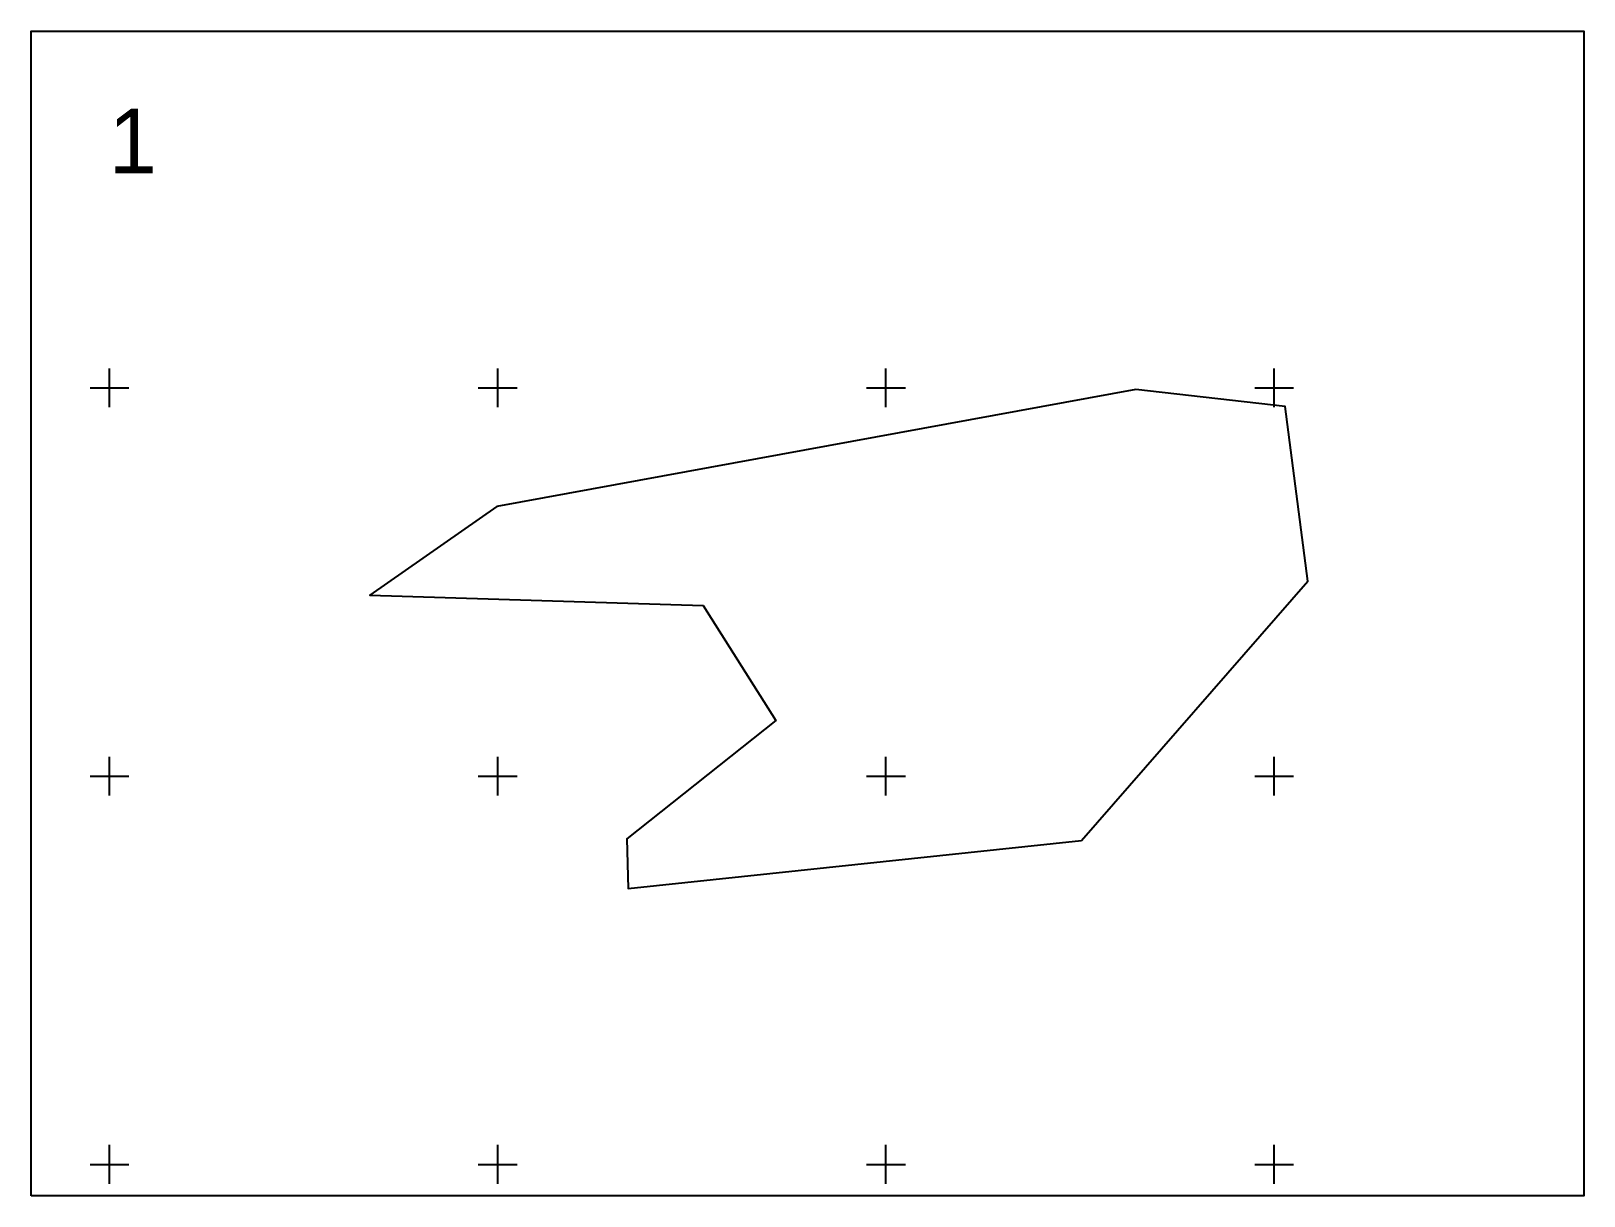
# Model space of a CAD drawing. Header units: metres. Extents: x 12690 to 12890, y 16346 to 16496.
import ezdxf
from ezdxf.enums import TextEntityAlignment as Align

# ---------------------------------------------------------------- set-up
doc = ezdxf.new("R2010")
doc.units = ezdxf.units.M
doc.header["$MEASUREMENT"] = 0
for name, color, linetype, lineweight in [('Граница заказа', 7, 'Continuous', 25), ('Координатные кресты', 7, 'Continuous', 25), ('Подписи рамок', 7, 'Continuous', 25), ('Рамки', 7, 'Continuous', 25)]:
    doc.layers.add(name, color=color, linetype=linetype, lineweight=lineweight)
doc.styles.add('Style-RUSSIAN_1251', font='RUSSIAN_1251.shx')

# ---------------------------------------------------------------- blocks, each defined once
blk = doc.blocks.new('KREST')
at = {"layer": 'Координатные кресты', "color": 7, "linetype": 'Continuous', "lineweight": 25}
for p, q in [((0, -2.5), (0, 2.5)), ((-2.5, 0), (2.5, 0))]:
    blk.add_line(p, q, dxfattribs=at)
blk = doc.blocks.new('KREST_1')
at = {"layer": 'Координатные кресты', "color": 7, "linetype": 'Continuous', "lineweight": 25}
for p, q in [((0, -2.5), (0, 2.5)), ((-2.5, 0), (2.5, 0))]:
    blk.add_line(p, q, dxfattribs=at)
blk = doc.blocks.new('KREST_2')
at = {"layer": 'Координатные кресты', "color": 7, "linetype": 'Continuous', "lineweight": 25}
for p, q in [((0, -2.5), (0, 2.5)), ((-2.5, 0), (2.5, 0))]:
    blk.add_line(p, q, dxfattribs=at)
blk = doc.blocks.new('KREST_3')
at = {"layer": 'Координатные кресты', "color": 7, "linetype": 'Continuous', "lineweight": 25}
for p, q in [((0, -2.5), (0, 2.5)), ((-2.5, 0), (2.5, 0))]:
    blk.add_line(p, q, dxfattribs=at)
blk = doc.blocks.new('KREST_4')
at = {"layer": 'Координатные кресты', "color": 7, "linetype": 'Continuous', "lineweight": 25}
for p, q in [((0, -2.5), (0, 2.5)), ((-2.5, 0), (2.5, 0))]:
    blk.add_line(p, q, dxfattribs=at)
blk = doc.blocks.new('KREST_5')
at = {"layer": 'Координатные кресты', "color": 7, "linetype": 'Continuous', "lineweight": 25}
for p, q in [((0, -2.5), (0, 2.5)), ((-2.5, 0), (2.5, 0))]:
    blk.add_line(p, q, dxfattribs=at)
blk = doc.blocks.new('KREST_6')
at = {"layer": 'Координатные кресты', "color": 7, "linetype": 'Continuous', "lineweight": 25}
for p, q in [((0, -2.5), (0, 2.5)), ((-2.5, 0), (2.5, 0))]:
    blk.add_line(p, q, dxfattribs=at)
blk = doc.blocks.new('KREST_7')
at = {"layer": 'Координатные кресты', "color": 7, "linetype": 'Continuous', "lineweight": 25}
for p, q in [((0, -2.5), (0, 2.5)), ((-2.5, 0), (2.5, 0))]:
    blk.add_line(p, q, dxfattribs=at)
blk = doc.blocks.new('KREST_8')
at = {"layer": 'Координатные кресты', "color": 7, "linetype": 'Continuous', "lineweight": 25}
for p, q in [((0, -2.5), (0, 2.5)), ((-2.5, 0), (2.5, 0))]:
    blk.add_line(p, q, dxfattribs=at)
blk = doc.blocks.new('KREST_9')
at = {"layer": 'Координатные кресты', "color": 7, "linetype": 'Continuous', "lineweight": 25}
for p, q in [((0, -2.5), (0, 2.5)), ((-2.5, 0), (2.5, 0))]:
    blk.add_line(p, q, dxfattribs=at)
blk = doc.blocks.new('KREST_10')
at = {"layer": 'Координатные кресты', "color": 7, "linetype": 'Continuous', "lineweight": 25}
for p, q in [((0, -2.5), (0, 2.5)), ((-2.5, 0), (2.5, 0))]:
    blk.add_line(p, q, dxfattribs=at)
blk = doc.blocks.new('KREST_11')
at = {"layer": 'Координатные кресты', "color": 7, "linetype": 'Continuous', "lineweight": 25}
for p, q in [((0, -2.5), (0, 2.5)), ((-2.5, 0), (2.5, 0))]:
    blk.add_line(p, q, dxfattribs=at)

msp = doc.modelspace()

# ---------------------------------------------------------------- linework, layer by layer
at = {"layer": 'Граница заказа', "color": 1, "linetype": 'Continuous', "lineweight": 25, "flags": 128}
msp.add_lwpolyline([(12825.19, 16391.72), (12854.32, 16425.1), (12851.4, 16447.58), (12832.17, 16449.78), (12749.87, 16434.71), (12733.51, 16423.29), (12776.46, 16421.98), (12785.82, 16407.15), (12766.64, 16391.91), (12766.64, 16391.91), (12766.82, 16385.53), (12825.19, 16391.72)], dxfattribs=at)
at = {"layer": 'Рамки', "color": 2, "linetype": 'Continuous', "lineweight": 25, "flags": 128}
msp.add_lwpolyline([(12689.9, 16345.94), (12689.9, 16495.94), (12889.9, 16495.94), (12889.9, 16345.94), (12689.9, 16345.94)], dxfattribs=at)

# ---------------------------------------------------------------- block references
at = {"layer": 'Координатные кресты', "color": 7, "linetype": 'Continuous', "lineweight": 25}
for name, p in [('KREST_2', (12700, 16450)), ('KREST_5', (12750, 16450)), ('KREST_8', (12800, 16450)), ('KREST_11', (12850, 16450)), ('KREST_1', (12700, 16400)), ('KREST_4', (12750, 16400)), ('KREST_7', (12800, 16400)), ('KREST_10', (12850, 16400)), ('KREST', (12700, 16350)), ('KREST_3', (12750, 16350)), ('KREST_6', (12800, 16350)), ('KREST_9', (12850, 16350))]:
    msp.add_blockref(name, p, dxfattribs=at)

# ---------------------------------------------------------------- texts
at = {"layer": 'Подписи рамок', "color": 5, "linetype": 'Continuous', "lineweight": 25, "style": 'Style-RUSSIAN_1251'}
msp.add_text('1', height=8.33, dxfattribs=at).set_placement((12699.9, 16485.94), align=Align.TOP_LEFT)

doc.saveas('drawing.dxf')
